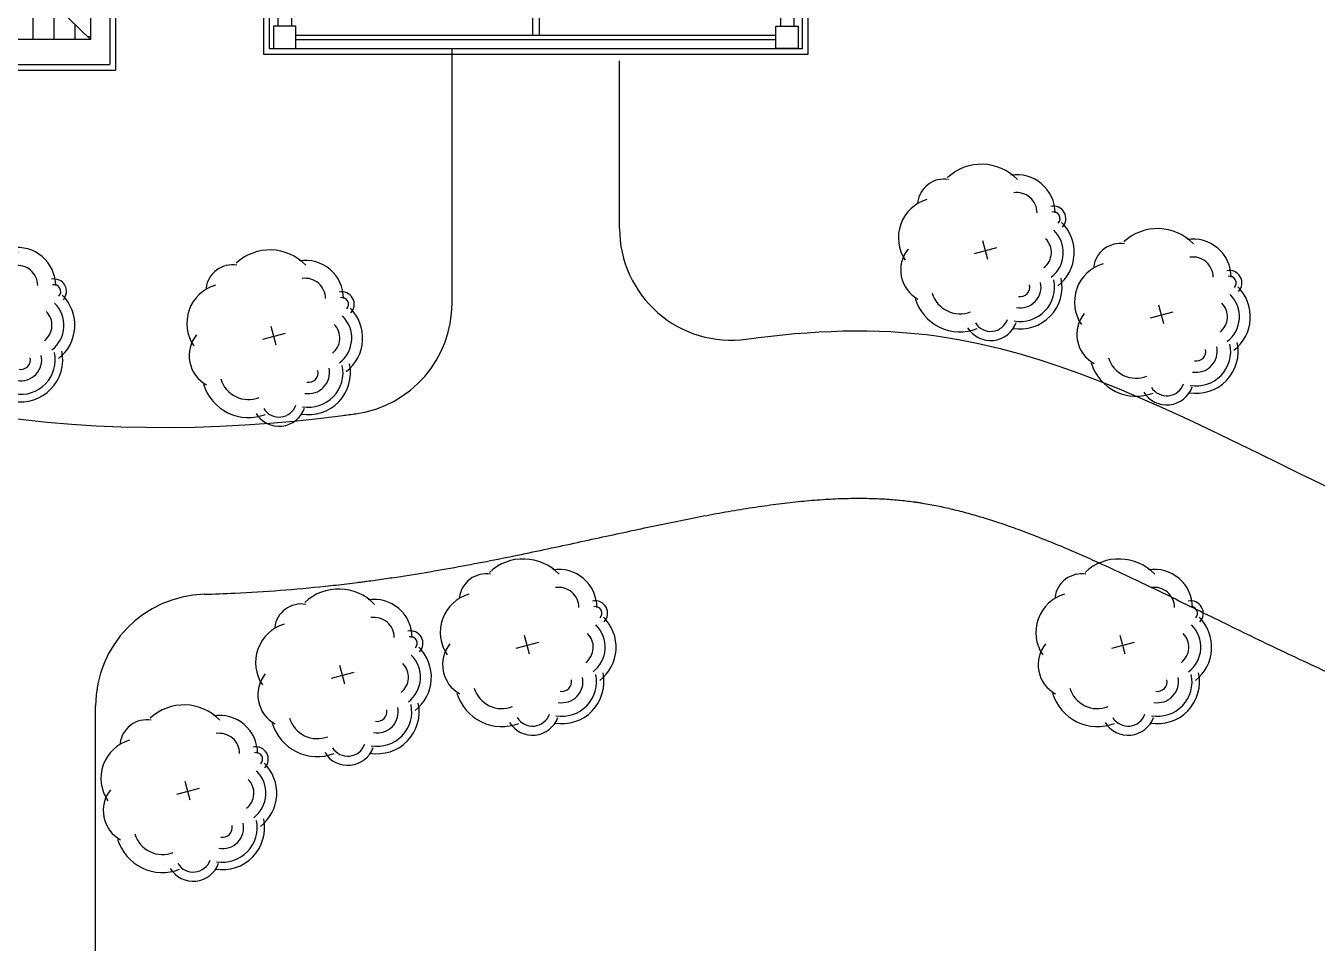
# Model space of a CAD drawing. Extents: x 225694 to 1397201, y -46174 to 794826.
# Drawn here: x 663991 to 687125, y 320510 to 336943 of the extents above; entities that cross this region are included whole.
import ezdxf

# ---------------------------------------------------------------- set-up
doc = ezdxf.new("R2010")
doc.units = 0
doc.header["$LTSCALE"] = 0.5
doc.header["$MEASUREMENT"] = 0
for name, color, linetype in [('08-树', 73, 'Continuous'), ('KJ', 8, 'Continuous'), ('屋顶', 135, 'Continuous'), ('树', 124, 'Continuous'), ('路', 40, 'Continuous'), ('辅助线', 6, 'Continuous')]:
    doc.layers.add(name, color=color, linetype=linetype)
doc.layers.get('辅助线').off()

# ---------------------------------------------------------------- blocks, each defined once
blk = doc.blocks.new('桂花')
at = {"layer": '08-树', "linetype": 'ByBlock'}
for p, q in [((0, 0), (-316.362299966815, -0.4076127760126838)), ((-149.0060604214668, -186.9465072154999), (-149.4984583139449, 195.220464288439))]:
    blk.add_line(p, q, dxfattribs=at)
for centre, radius, start, end in [((-611.6496882542997, 656.495807589592), 625.5605066664695, 75.25333079559199, 173.8892588949253), ((-367.0611119180976, 1209.757897574455), 204.1216179958235, 31.93740315200973, 177.2864607733007), ((-367.0611119180976, 1209.757897574455), 110.3875219606684, 31.93740315200973, 177.2864607733007), ((79.2008694246324, 732.2240327842519), 688.1709901834264, 22.68420261794451, 120.5813927694716), ((79.2008694246324, 732.2240327842519), 509.2916722787301, 22.68420261794451, 120.5813927694716), ((573.7624242335587, 394.7177301831543), 687.4305518152618, 335.0514488567374, 87.04817699742848), ((-611.6496882542997, 656.495807589592), 331.7840401786329, 75.25333079559199, 173.8892588949253), ((79.2008694246324, 732.2240327842519), 313.8299231961281, 22.68420261794451, 120.5813927694716), ((573.7624242335587, 394.7177301831543), 565.1816414891315, 335.0514488567374, 87.04817699742848), ((-742.7348157048255, 92.94799705222249), 815.1242344299916, 118.8409377158755, 207.9924865237155), ((573.7624242335587, 394.7177301831543), 343.5165014671117, 335.0514488567374, 87.04817699742848), ((573.7624242335587, 394.7177301831543), 158.0310236588289, 335.0514488567374, 87.04817699742848), ((867.6290211126179, -183.1415743030593), 294.1189658487376, 286.7742034984123, 55.27854393165255), ((867.6290211126179, -183.1415743030593), 443.4853105958114, 286.7742034984123, 55.27854393165255), ((-1030.568343235558, -464.908974225822), 436.8215813354649, 155.3762929480579, 247.6371806816713), ((286.6005515188008, -545.2127997882708), 475.2316819009972, 271.8980861382924, 6.290952122889609), ((286.6005515188008, -545.2127997882708), 769.0616111123394, 271.8980861382924, 6.290952122889609), ((-551.8929319918243, -692.0422300122664), 651.9717283413304, 181.4393796203018, 289.2261733863383), ((-59.40016065091186, -897.4099740229576), 542.5514063120647, 216.0983444395884, 316.3438707774124)]:
    blk.add_arc(centre, radius, start, end, dxfattribs=at)
blk = doc.blocks.new('GUIHUA')
at = {"layer": '树', "linetype": 'ByBlock', "xscale": 1.0944, "yscale": 1.0944, "zscale": 1.0944}
blk.add_blockref('桂花', (169.1119032138959, -7.853035176754929), dxfattribs=at)
blk = doc.blocks.new('7w')
at = {"layer": 'KJ'}
h = blk.add_hatch(dxfattribs=at)
h.set_pattern_fill('ANSI31', color=256, scale=3000, angle=135, style=0)
h.set_pattern_definition([(180, (0, 0), (-5.684341886080803e-14, -375), [])])
h.paths.add_polyline_path([(1016107.120524985, 424672.8572540041), (1014457.120524984, 424672.8572540041), (1014457.120524985, 420172.8572540067), (1016377.120524984, 422041.2443507804), (1016377.120524984, 423541.2443507787), (1018077.120524985, 425195.5454260476), (1018077.120524985, 427790.1690819615), (1014457.120524984, 431312.8572540045), (1014457.120524984, 427612.8572540043), (1016107.120524985, 427612.8572540043, -0.523809523809456)])
h.paths.add_polyline_path([(1018297.120524984, 420172.8572540065), (1018297.120524985, 421672.8572540045), (1018057.120524985, 421672.8572540045), (1018057.120524985, 421906.405641101), (1016377.120524984, 423541.2443507785), (1016377.120524985, 422791.2443507788), (1016377.120524984, 422041.244350781)])
h.paths.add_polyline_path([(1059077.120524985, 422791.2443507786), (1059077.120524984, 423541.2443507786), (1057397.120524985, 421906.4056411012), (1057397.120524985, 421672.8572540044), (1057157.120524984, 421672.8572540044), (1057157.120524984, 420922.8572540044)])
h.paths.add_polyline_path([(1060997.120524985, 424972.8572540045), (1059347.120524985, 424972.8572540045, -0.5238095238094554), (1059347.120524985, 427912.8572540047), (1060997.120524985, 427912.8572540047), (1060997.120524985, 431312.8572540044), (1057377.120524984, 427790.1690819614), (1057377.120524985, 425195.5454260471), (1059077.120524985, 423541.2443507786), (1059077.120524985, 422791.2443507786), (1060997.120524985, 420922.8572540045)])
h = blk.add_hatch(dxfattribs=at)
h.set_pattern_fill('ANSI31', color=256, scale=3000, angle=45, style=0)
h.set_pattern_definition([(90, (0, 0), (-375, 5.684341886080803e-14), [])])
h.paths.add_polyline_path([(1016377.120524984, 422041.2443507806), (1014457.120524985, 420172.8572540067), (1018297.120524987, 420172.8572540045)])
h.paths.add_polyline_path([(1059077.120524985, 422791.2443507788), (1057157.120524984, 420922.8572540044), (1060997.120524985, 420922.8572540044)])
at = {"layer": '屋顶'}
for p, q in [((1021897.120524985, 423942.8572540045), (1021897.120524985, 420412.8572540045)), ((1026217.120524985, 423942.8572540045), (1026217.120524985, 420252.8572540045)), ((1026337.120524985, 423942.8572540045), (1026337.120524985, 420252.8572540045)), ((1030657.120524985, 423942.8572540045), (1030657.120524985, 420412.8572540045)), ((1018297.120524985, 420172.8572540067), (1016377.120524984, 422041.244350781)), ((1018297.120524985, 421672.8572540045), (1018297.120524985, 420172.8572540045)), ((1018647.120524985, 421672.8572540045), (1018647.120524985, 419722.8572540068)), ((1018747.120524985, 421672.8572540045), (1018747.120524985, 419622.8572540068)), ((1021657.120524985, 421672.8572540045), (1021657.120524985, 420412.8572540045)), ((1030897.120524984, 421672.8572540045), (1030897.120524984, 420412.8572540045)), ((1018297.120524985, 420172.8572540045), (1014457.120524985, 420172.8572540067)), ((1021977.120524985, 420252.8572540045), (1030577.120524985, 420252.8572540045)), ((1021977.120524985, 420172.8572540045), (1030577.120524985, 420172.8572540045)), ((1014007.120524985, 419722.8572540067), (1018647.120524985, 419722.8572540068)), ((1013907.120524985, 419622.8572540067), (1018747.120524985, 419622.8572540068))]:
    blk.add_line(p, q, dxfattribs=at)
for points in [[(1020707.120524983, 421222.8572540045), (1021397.120524983, 421222.8572540046), (1021397.120524983, 419912.8572540046), (1031157.120524983, 419912.8572540045), (1031157.120524983, 421122.8572540046), (1034947.120524983, 421122.8572540046), (1034947.120524983, 421572.8572540046), (1041007.120524983, 421572.8572540046), (1041007.120524983, 421122.8572540046), (1044797.120524983, 421122.8572540046), (1044797.120524982, 419912.8572540045), (1054257.120524982, 419912.8572540046), (1054257.120524982, 421222.8572540045), (1054997.120524982, 421222.8572540045), (1054997.120524982, 421672.8572540045)], [(1020807.120524983, 421322.8572540046), (1021497.120524983, 421322.8572540045), (1021497.120524983, 420012.8572540046), (1031057.120524983, 420012.8572540045), (1031057.120524983, 421222.8572540046), (1034847.120524983, 421222.8572540046), (1034847.120524983, 421672.8572540046), (1041107.120524983, 421672.8572540046), (1041107.120524983, 421222.8572540046), (1044897.120524983, 421222.8572540046), (1044897.120524982, 420012.8572540045), (1054157.120524982, 420012.8572540046), (1054157.120524982, 421322.8572540045), (1054897.120524982, 421322.8572540046), (1054897.120524982, 421672.8572540045)]]:
    blk.add_lwpolyline(points, dxfattribs=at)
for points in [[(1021577.120524985, 420412.8572540045), (1021577.120524985, 420012.8572540045), (1021977.120524985, 420012.8572540045), (1021977.120524985, 420412.8572540045)], [(1030977.120524985, 420412.8572540045), (1030977.120524985, 420012.8572540045), (1030577.120524985, 420012.8572540045), (1030577.120524985, 420412.8572540045)]]:
    blk.add_lwpolyline(points, close=True, dxfattribs=at)

msp = doc.modelspace()

# ---------------------------------------------------------------- linework, layer by layer
at = {"layer": '路', "color": 7}
for p, q in [((671627.1742307509, 331975.5955146733), (671627.1742307509, 336538.1641319483)), ((674627.1742307509, 333311.7916960983), (674627.1742307509, 336315.0941001643)), ((665241.2953407759, 319448.9071417171), (665241.2953407759, 324760.7725726739))]:
    msp.add_line(p, q, dxfattribs=at)
for centre, start, end in [((676627.174230751, 333311.7916960984), 180.0000000000033, 277.8231779815267), ((669627.1742307505, 331975.5955146734), 277.978275943734, 359.9999999999966), ((667241.2953407756, 324760.7725726739), 91.59703100562373, 180)]:
    msp.add_arc(centre, 2000, start, end, dxfattribs=at)
for points, knots in [([(649615.8633446218, 352833.3432730148), (651123.6905385066, 351335.5181179146), (656403.4026906692, 346090.8284709381), (653181.7663545432, 330686.4210932953), (665147.4692836906, 329349.4983427792), (669825.8566476008, 329983.8940171646), (669904.7694799098, 329994.9539828345)], [0, 0, 0, 0, 6249.248791015896, 21881.97355613755, 34536.59118504822, 34754.27602121981, 34754.27602121981, 34754.27602121981, 34754.27602121981]), ([(676899.4069319809, 331330.4059798934), (678066.4172221429, 331490.7474828403), (683097.4209951294, 331726.4598026657), (688142.4688051452, 327655.8084180472), (692389.2443072726, 326788.0975882805), (692605.9224645725, 326749.476294689)], [41647.53854068472, 41647.53854068472, 41647.53854068472, 41647.53854068472, 45301.95579304807, 57763.30266424698, 58430.95555094435, 58430.95555094435, 58430.95555094435, 58430.95555094435]), ([(667185.5556604515, 326759.9956937981), (667369.0819283546, 326765.1125291307), (667552.3114259721, 326772.0725851049), (668007.7887700764, 326793.8656147549), (668279.5455144258, 326810.8866612148), (668820.5764601711, 326852.5484404488), (669089.8504615189, 326877.1892115266), (669421.5448894661, 326912.2591081613), (669485.4651142815, 326919.236419754), (669676.9386427279, 326940.7910099361), (669804.2047844578, 326955.9908862093), (669959.1154824302, 326975.5500513999), (669987.1602180279, 326979.1335431823), (670042.2055314138, 326986.2505309028), (670069.2134100684, 326989.782087205), (670147.7538662764, 327000.1662090789), (670199.1791862019, 327007.1086422671), (670352.9898420998, 327028.2866351043), (670454.9098430485, 327042.8728546302), (670758.810591257, 327087.8938776939), (670958.9317424091, 327119.5904426769), (671354.2366161243, 327185.6139101587), (671549.4205400904, 327219.940742787), (671934.8811398492, 327290.509937092), (672125.1580006912, 327326.7522455201), (672500.8373221367, 327400.4595362496), (672686.2399451699, 327437.9244717327), (673052.2010711932, 327513.4075758848), (673232.7597089228, 327551.4256944291), (673589.0560998206, 327627.3705551648), (673764.7939550466, 327665.2972351465), (674111.4613995305, 327740.4410920794), (674282.3910521282, 327777.6581873558), (674619.4415867255, 327850.793361978), (674785.5624852168, 327886.7113347515), (675112.9806517523, 327956.6901699245), (675274.2778783438, 327990.7508982117), (675592.0198135782, 328056.492171693), (675748.4644082404, 328088.172556694), (676056.4604352249, 328148.6695179171), (676208.0116630984, 328177.4859153433), (676506.1732584442, 328231.8158442123), (676652.7833109618, 328257.3291942877), (676941.0155156285, 328304.664015151), (677082.6372232377, 328326.485329491), (677360.8576774641, 328366.1022974927), (677497.4558374431, 328383.8978611399), (677765.6215446666, 328415.1886528422), (677897.1883659379, 328428.6839136601), (678155.3308742406, 328451.1596247721), (678281.9057255592, 328460.1402985972), (678530.1744778368, 328473.4289902059), (678651.8675021814, 328477.7374920052), (678870.3375955893, 328481.2452702061), (678967.8407853321, 328481.1877744294), (679159.8082563222, 328477.7252138482), (679254.2722931546, 328474.3205704212), (679440.4105607809, 328464.1164542704), (679532.0846704724, 328457.3174960758), (679712.9646948888, 328440.265295271), (679802.1706607571, 328430.0126264055), (679897.5324226724, 328417.0079327127), (679904.7177627739, 328416.0153177077), (679917.6031573659, 328414.2123667456), (679923.3039791506, 328413.4066256201), (679934.7247549287, 328411.7762760397), (679940.4414716889, 328410.9521246955), (679957.6106682562, 328408.4527176538), (679969.0821951593, 328406.7505087408), (680003.573411383, 328401.5358896988), (680026.6697486535, 328397.9154835247), (680096.2684652641, 328386.620973171), (680143.080731445, 328378.5135049488), (680277.6297552813, 328353.7639072111), (680366.3815545185, 328335.7172516836), (680546.7815039817, 328295.6425379206), (680638.4291658945, 328273.6143364818), (680824.5979310106, 328225.5998011742), (680919.1185908286, 328199.6134336964), (681110.9746723531, 328143.7435369442), (681208.3097143149, 328113.8600519075), (681405.7125175741, 328050.2943089129), (681505.7799686794, 328016.6121446177), (681708.5525471066, 327945.5826749245), (681811.2574311737, 327908.2354896597), (682019.2051174255, 327830.0415614263), (682124.4477358198, 327789.1949479975), (682337.3727911296, 327704.195891732), (682445.0550941292, 327660.0435760954), (682662.767804684, 327568.6510959167), (682772.7981183085, 327521.4110487936), (682995.1249010924, 327424.0816433104), (683107.4213071795, 327373.9923883558), (683374.6759033848, 327252.8829390762), (683530.5567012734, 327180.771431203), (683846.2258307985, 327032.4522462086), (684006.0140754583, 326956.2448674839), (684329.413786651, 326800.4529205373), (684493.0252268092, 326720.8685504507), (684824.0386159356, 326559.0723444675), (684991.440575601, 326476.8606123424), (685330.0540445993, 326310.5856448357), (685501.265590295, 326226.5224243471), (685847.5682860244, 326057.3449216642), (686022.6594972387, 325972.2305692713), (686376.8411355922, 325801.7765660153), (686555.9316576921, 325716.4367621033), (686918.2787887477, 325546.3862973877), (687101.5355451902, 325461.67540282), (687472.4257217579, 325293.7716886354), (687660.0593707436, 325210.5785594172), (688039.9520931223, 325046.6419727384), (688232.211515629, 324965.8981420102), (688621.634221913, 324807.8447155355), (688818.7980222594, 324730.5347088176), (689218.3248031507, 324580.3983436429), (689420.6885179855, 324507.57158452), (689830.9087609244, 324367.5283677335), (690038.7662830584, 324300.3115984496), (690460.2403098922, 324172.7032822589), (690673.8580823597, 324112.311627963), (690938.5680875153, 324043.4770653318), (690986.8253817054, 324031.1674291003), (691064.480709432, 324011.7535707564), (691093.7849456815, 324004.5170748591), (691146.982385484, 323991.5454123794), (691170.8571599133, 323985.7837572283), (691218.4223856711, 323974.4258794183), (691242.1120763302, 323968.8285463643), (691276.8974838082, 323960.6978507513), (691287.966147104, 323958.123768743), (691310.0949948248, 323953.0037220815), (691321.1581274711, 323950.4570587309), (691354.3435612479, 323942.856996481), (691376.4618979383, 323937.8435255346), (691442.800336374, 323922.9616016966), (691487.0038620033, 323913.2516400354), (691619.5425864886, 323884.7458524303), (691707.8058608959, 323866.5741536487), (691972.2662258373, 323814.4754222932), (692148.1327221377, 323782.9650508828), (692498.7892795951, 323725.951729028), (692673.5794093071, 323700.4485616995), (693021.9232056941, 323655.0055050991), (693195.4769812207, 323635.0654337195), (693487.6836046439, 323605.686346766), (693606.693438113, 323594.9076068401), (693725.3622545893, 323585.2758237112)], [32233.64036070056, 32233.64036070056, 32233.64036070056, 32233.64036070056, 32669.17046755826, 32669.17046755826, 33318.66933713817, 33318.66933713817, 33968.16820671808, 33968.16820671808, 34123.48308536862, 34123.48308536862, 34434.1128426697, 34434.1128426697, 34502.84162725319, 34502.84162725319, 34569.11263118622, 34569.11263118622, 34695.90375010261, 34695.90375010261, 34949.4859879354, 34949.4859879354, 35456.65046360098, 35456.65046360098, 35963.81493926657, 35963.81493926657, 36470.97941493215, 36470.97941493215, 36978.14389059773, 36978.14389059773, 37485.30836626331, 37485.30836626331, 37992.47284192889, 37992.47284192889, 38499.63731759447, 38499.63731759447, 39006.80179326005, 39006.80179326005, 39513.96626892563, 39513.96626892563, 40021.13074459121, 40021.13074459121, 40528.29522025679, 40528.29522025679, 41035.45969592237, 41035.45969592237, 41542.62417158795, 41542.62417158795, 42049.78864725353, 42049.78864725353, 42556.95312291911, 42556.95312291911, 43064.11759858469, 43064.11759858469, 43571.28207425027, 43571.28207425027, 43992.43520505845, 43992.43520505845, 44413.58833586663, 44413.58833586663, 44834.7414666748, 44834.7414666748, 45255.89459748298, 45255.89459748298, 45290.24914260944, 45290.24914260944, 45317.56024752309, 45317.56024752309, 45344.87135243674, 45344.87135243674, 45399.49356226404, 45399.49356226404, 45508.73798191863, 45508.73798191863, 45727.22682122782, 45727.22682122782, 46131.15115121379, 46131.15115121379, 46535.07548119977, 46535.07548119977, 46938.99981118574, 46938.99981118574, 47342.92414117172, 47342.92414117172, 47746.84847115769, 47746.84847115769, 48150.77280114366, 48150.77280114366, 48554.69713112964, 48554.69713112964, 48958.62146111561, 48958.62146111561, 49362.54579110158, 49362.54579110158, 49766.47012108756, 49766.47012108756, 50314.53715070247, 50314.53715070247, 50862.60418031738, 50862.60418031738, 51410.67120993229, 51410.67120993229, 51958.7382395472, 51958.7382395472, 52506.80526916211, 52506.80526916211, 53054.87229877702, 53054.87229877702, 53602.93932839193, 53602.93932839193, 54151.00635800685, 54151.00635800685, 54699.07338762176, 54699.07338762176, 55247.14041723667, 55247.14041723667, 55795.20744685158, 55795.20744685158, 56343.27447646649, 56343.27447646649, 56891.3415060814, 56891.3415060814, 57439.40853569631, 57439.40853569631, 57561.14323566859, 57561.14323566859, 57634.70531099573, 57634.70531099573, 57694.43805705087, 57694.43805705087, 57753.53175204162, 57753.53175204162, 57781.08174111907, 57781.08174111907, 57808.63173019651, 57808.63173019651, 57863.7317083514, 57863.7317083514, 57973.93166466118, 57973.93166466118, 58194.33157728075, 58194.33157728075, 58635.13140251988, 58635.13140251988, 59075.93122775901, 59075.93122775901, 59516.73105299815, 59516.73105299815, 59821.01816331818, 59821.01816331818, 59821.01816331818, 59821.01816331818])]:
    msp.add_open_spline(points, degree=3, knots=knots, dxfattribs=at)

# ---------------------------------------------------------------- block references
at = {"layer": '树', "color": 7, "rotation": 284.9686464037668}
for p in [(681187.4470768691, 332925.650577381), (684342.38323386, 331772.2653874608), (663284.399541106, 331621.3600581882), (668440.0256661082, 331390.6849199373), (672980.0588312083, 325854.4412325865), (683649.8386831366, 325854.4412325865), (669671.223445908, 325316.1944940013), (666901.0333830229, 323240.1040017449)]:
    msp.add_blockref('GUIHUA', p, dxfattribs=at)
at = {"layer": '辅助线'}
msp.add_blockref('7w', (-353149.1151902825, -83474.6931220562), dxfattribs=at)

doc.saveas('drawing.dxf')
